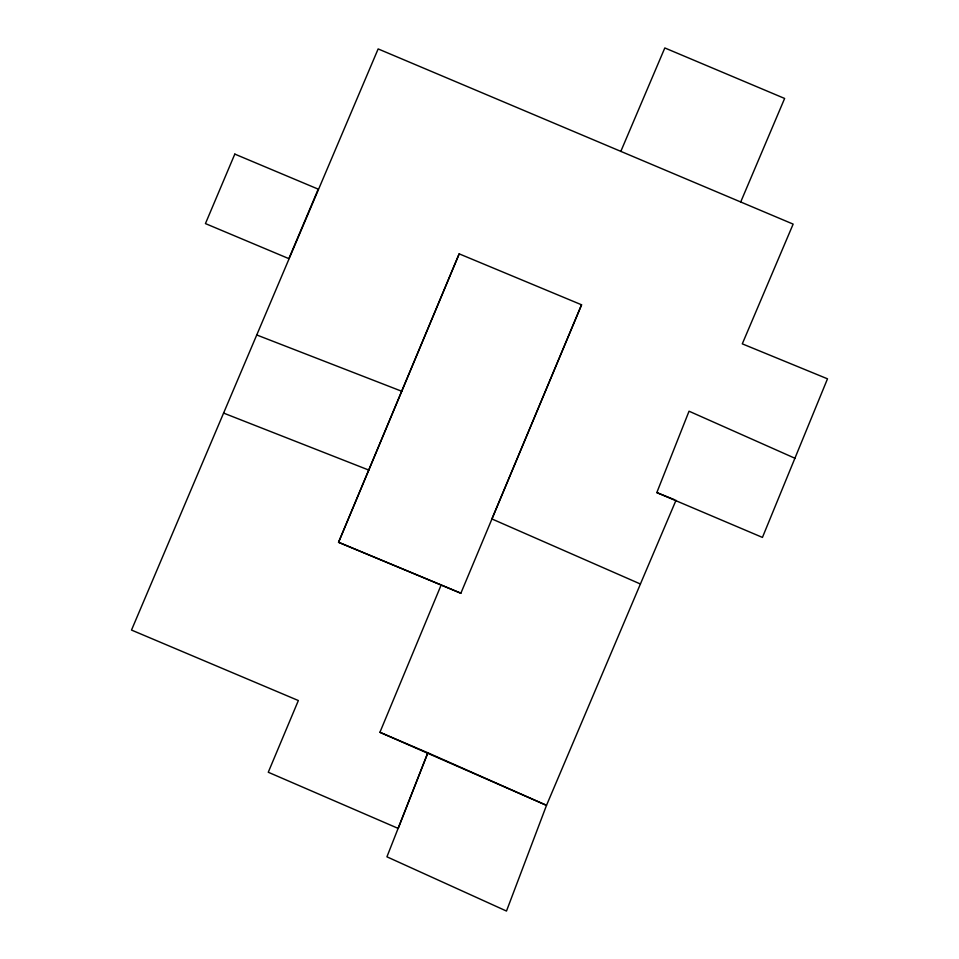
<?xml version="1.0" encoding="UTF-8"?>
<svg xmlns="http://www.w3.org/2000/svg" width="959" height="959" viewBox="0 0 959 959"><rect width="100%" height="100%" fill="white"/><g stroke="black" fill="none" stroke-linecap="round" stroke-linejoin="round"><path stroke-width="1.44" d="M459.181 253.847L338.563 542.291L460.859 593.237L581.562 304.794L459.181 253.847L338.563 542.291L441.164 584.978L379.92 732.304L427.846 752.803L398.201 828.42L268.268 772.247L298.357 700.538L131.503 630.063L378.146 48.921L793.141 224.118L742.29 343.849L827.497 378.817L762.441 537.412L656.819 492.59L689.041 411.207L794.915 458.246M581.562 304.794L491.919 518.951L640.408 584.007L546.51 805.344L506.484 911.05L386.933 856.819L427.846 752.803L546.51 805.344L379.92 732.304M740.696 202.025L784.63 98.453L664.815 47.95L620.797 151.438M640.408 584.007L675.999 500.31M256.736 334.967L401.665 391.236M223.543 413.065L368.736 470.054M656.819 492.59L674.621 499.759M441.164 584.978L460.859 593.237M234.811 154.099L205.442 223.591L288.863 258.642L318.244 189.151L234.811 154.099"/></g></svg>
